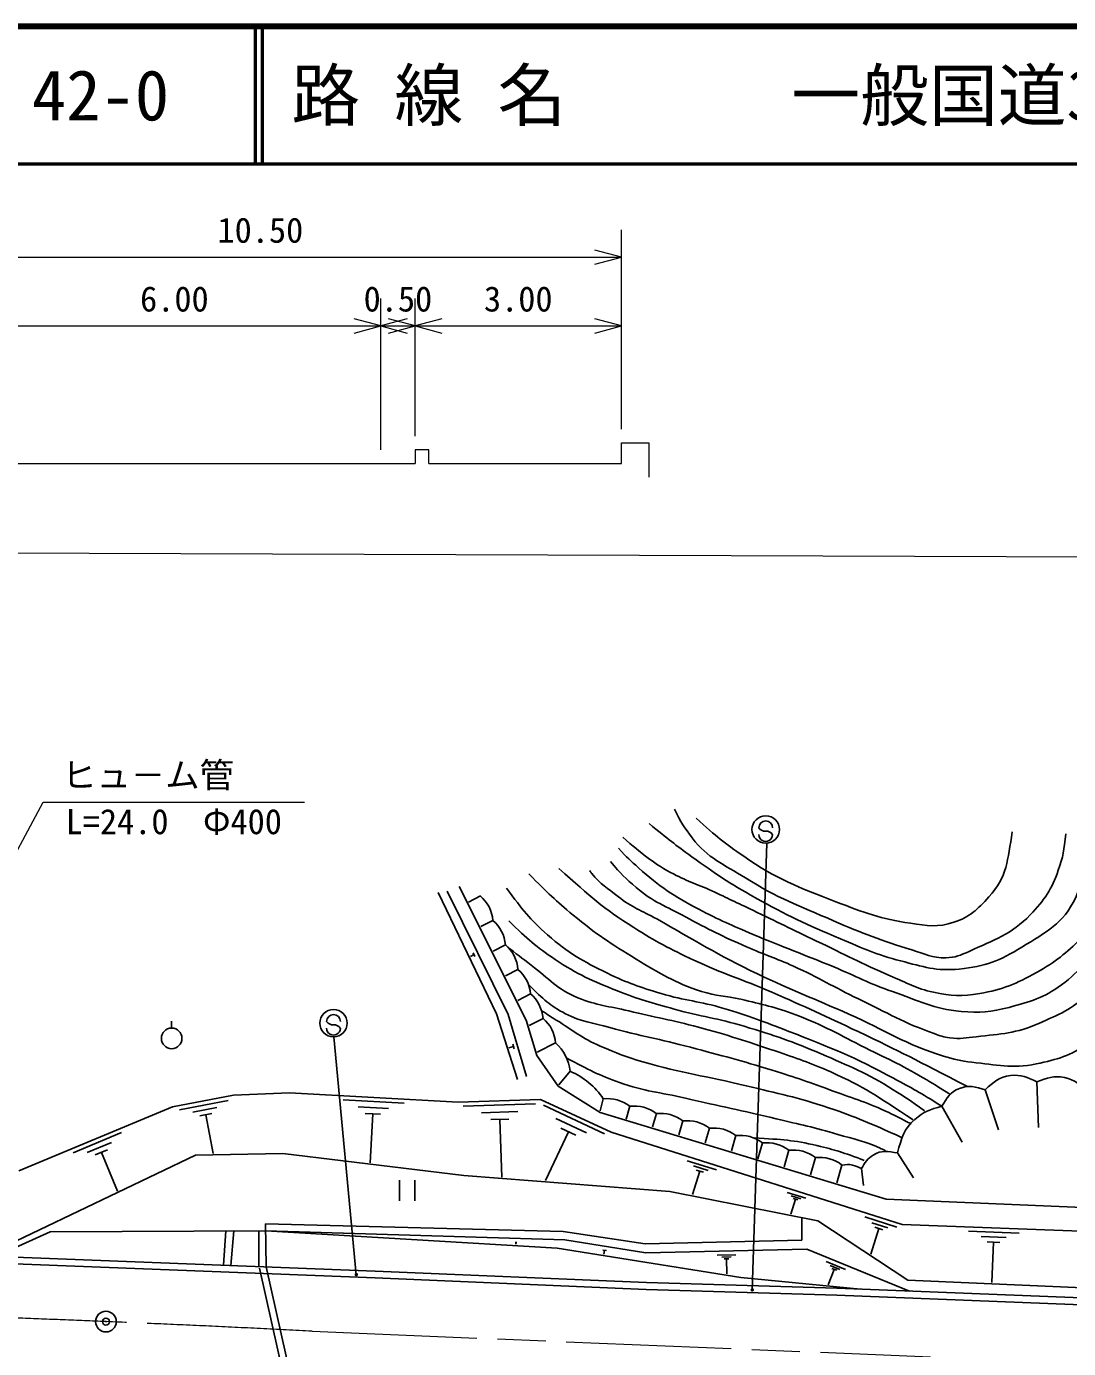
# Model space of a CAD drawing. Units: millimetres, scale not verified, with parts at other scales. Extents: x 40000 to 680000, y 20000 to 380000.
# Drawn here: x 161121 to 236882, y 283882 to 380000 of the extents above; entities that cross this region are included whole.
import ezdxf
from ezdxf.enums import TextEntityAlignment as Align

# ---------------------------------------------------------------- set-up
doc = ezdxf.new("R2010")
doc.units = ezdxf.units.MM
doc.header["$LTSCALE"] = 1000
doc.header["$PDMODE"] = 32
doc.header["$PDSIZE"] = 500
doc.linetypes.add('CHAIN', pattern=[18.5, 12, -1.5, 3.5, -1.5])
for name, color, linetype, lineweight in [('S-BGD', 7, 'Continuous', 25), ('S-BMK', 2, 'CHAIN', 13), ('S-BMK-SRVR', 3, 'Continuous', 25), ('S-STR-HTXT', 7, 'Continuous', 13), ('S-STR-STRC', 7, 'Continuous', 25), ('S-TTL', 2, 'Continuous', 140), ('S-TTL-LINE', 7, 'Continuous', 50)]:
    doc.layers.add(name, color=color, linetype=linetype, lineweight=lineweight)
doc.layers.add('S-TTL-TXT', color=7, linetype='Continuous')
doc.styles.add('ＭＳ ゴシック', font='')
doc.styles.get('ＭＳ ゴシック').set_extended_font_data('MS Gothic')

msp = doc.modelspace()

# ---------------------------------------------------------------- hatches: boundary and pattern name
at = {"layer": 'S-STR-STRC'}
for points in [[(185139, 289382), (185118, 289387), (185096, 289388), (185074, 289386), (185053, 289379), (185034, 289370), (185017, 289357), (185002, 289341), (184990, 289323), (184981, 289303), (184976, 289281), (184975, 289260), (184977, 289238), (184984, 289217), (184993, 289198), (185006, 289180), (185022, 289165), (185040, 289153), (185060, 289145), (185082, 289140), (185103, 289138), (185125, 289141), (185146, 289147), (185165, 289157), (185183, 289170), (185198, 289186), (185210, 289204), (185218, 289224), (185223, 289245), (185225, 289267), (185222, 289289), (185216, 289310), (185206, 289329), (185193, 289347), (185177, 289361), (185159, 289373)], [(213926, 288267), (213905, 288272), (213883, 288274), (213861, 288271), (213840, 288265), (213821, 288255), (213804, 288242), (213789, 288226), (213777, 288208), (213768, 288188), (213763, 288167), (213762, 288145), (213764, 288123), (213771, 288102), (213780, 288083), (213793, 288065), (213809, 288050), (213828, 288039), (213848, 288030), (213869, 288025), (213890, 288024), (213912, 288026), (213933, 288032), (213952, 288042), (213970, 288055), (213985, 288071), (213997, 288089), (214005, 288109), (214010, 288131), (214012, 288152), (214009, 288174), (214003, 288195), (213993, 288214), (213980, 288232), (213964, 288247), (213946, 288259)]]:
    msp.add_hatch(color=256, dxfattribs=at).paths.add_polyline_path(points)

# ---------------------------------------------------------------- linework, layer by layer
at = {"layer": 'S-BGD'}
for p, q in [((197450, 307751), (192581, 317463)), ((195296, 308210), (191053, 317026)), ((191714, 317130), (196148, 308175)), ((194119, 316787), (193254, 316344)), ((195030, 315007), (194150, 314556)), ((193662, 312519), (193396, 312388)), ((193596, 312652), (193728, 312386)), ((195942, 313227), (195046, 312768)), ((196854, 311447), (195943, 310980)), ((197766, 309667), (196839, 309192)), ((171678, 307184), (171678, 307684)), ((196826, 303445), (195296, 308210)), ((196148, 308175), (197487, 303671)), ((198224, 305186), (197450, 307751)), ((198677, 307886), (197668, 307369)), ((196530, 305837), (196195, 305738)), ((196480, 306005), (196580, 305670)), ((199589, 306106), (198255, 305423)), ((199789, 302956), (198224, 305186)), ((200647, 304041), (199831, 303063)), ((202841, 301039), (199789, 302956)), ((234581, 303275), (234702, 299954)), ((176179, 302310), (171745, 301449)), ((172258, 301243), (175780, 301926)), ((180248, 302466), (176179, 302310)), ((192508, 301801), (180248, 302466)), ((184138, 301955), (188585, 301713)), ((198494, 301997), (192508, 301801)), ((203619, 299610), (198494, 301997)), ((203059, 302031), (202819, 301165)), ((230824, 302701), (231781, 299780)), ((171745, 301449), (160572, 296806)), ((173207, 301062), (174968, 301403)), ((173716, 300795), (174596, 300966)), ((174156, 300880), (174703, 298063)), ((185226, 301450), (187449, 301329)), ((185758, 300975), (186869, 300914)), ((186313, 300945), (186120, 297387)), ((192881, 301513), (198140, 301685)), ((194213, 301030), (196842, 301116)), ((198710, 301565), (203150, 299498)), ((223617, 294739), (202841, 301039)), ((204986, 301497), (204729, 300570)), ((206914, 300964), (206644, 299990)), ((227677, 301502), (229155, 298876)), ((194888, 300526), (196202, 300569)), ((195545, 300547), (195682, 296340)), ((199613, 300604), (201833, 299570)), ((199962, 299902), (201072, 299385)), ((208841, 300430), (208558, 299409)), ((210768, 299896), (210473, 298829)), ((164516, 298120), (168031, 299581)), ((200517, 299643), (198863, 296092)), ((224774, 292906), (203619, 299610)), ((212696, 299362), (212387, 298248)), ((165541, 298133), (167299, 298864)), ((166126, 297964), (167005, 298330)), ((166566, 298147), (167735, 295335)), ((173414, 297938), (179753, 298069)), ((179753, 298069), (192925, 296452)), ((214623, 298828), (214302, 297668)), ((216551, 298294), (216216, 297087)), ((224443, 298111), (225608, 296285)), ((159224, 291156), (173414, 297938)), ((209159, 297540), (211283, 296867)), ((209623, 297159), (210684, 296823)), ((218478, 297761), (218131, 296507)), ((220406, 297227), (220046, 295926)), ((188242, 296120), (188242, 294620)), ((189367, 296120), (189367, 294620)), ((192925, 296452), (207897, 295307)), ((210086, 296779), (209548, 295080)), ((209821, 296863), (210352, 296694)), ((221830, 296963), (221986, 295728)), ((207897, 295307), (218661, 293164)), ((216431, 295235), (217791, 294804)), ((217025, 294748), (216680, 293660)), ((216728, 294992), (217408, 294776)), ((216854, 294802), (217195, 294694)), ((223617, 294739), (246805, 293755)), ((217489, 291751), (217490, 293397)), ((218661, 293164), (225191, 288853)), ((222071, 293448), (224403, 292709)), ((159781, 290983), (162842, 292363)), ((162842, 292363), (178519, 292443)), ((175452, 289945), (175624, 292429)), ((175972, 289925), (176198, 292432)), ((178021, 289845), (178024, 292442)), ((178511, 292952), (200143, 292403)), ((178561, 289824), (178511, 292952)), ((178519, 292443), (200251, 291788)), ((178519, 292443), (199698, 291191)), ((200143, 292403), (206090, 291490)), ((223089, 292612), (222498, 290746)), ((222580, 293030), (223746, 292660)), ((222798, 292704), (223381, 292520)), ((246789, 292065), (224774, 292906)), ((229617, 292421), (233285, 292281)), ((196642, 291596), (196768, 291593)), ((196705, 291595), (196701, 291468)), ((200251, 291788), (206146, 290849)), ((206090, 291490), (217489, 291751)), ((230520, 292019), (232354, 291949)), ((230965, 291635), (231881, 291600)), ((231423, 291617), (231311, 288684)), ((159660, 290562), (186483, 289515)), ((199698, 291191), (213053, 289052)), ((203013, 291044), (203289, 291000)), ((203151, 291022), (203107, 290746)), ((206146, 290849), (217858, 291110)), ((211326, 290664), (212691, 290694)), ((211670, 290535), (212353, 290550)), ((211844, 290402), (212185, 290410)), ((212014, 290406), (212039, 289314)), ((217858, 291110), (225319, 288056)), ((159642, 290062), (186463, 289015)), ((178073, 289715), (184063, 262930)), ((178561, 289824), (184604, 262802)), ((186483, 289515), (206197, 288688)), ((219269, 290208), (220667, 289636)), ((219854, 289642), (219396, 288524)), ((219562, 289925), (220260, 289639)), ((219679, 289714), (220029, 289571)), ((186463, 289015), (206178, 288188)), ((206197, 288688), (220043, 288262)), ((213053, 289052), (221765, 288195)), ((225191, 288853), (251718, 287683)), ((206178, 288188), (220025, 287762)), ((220025, 287762), (265265, 285996)), ((220043, 288262), (265283, 286496))]:
    msp.add_line(p, q, dxfattribs=at)
msp.add_circle((171678, 306434), 750, dxfattribs=at)
for centre, radius, start, end in [((192438, 314803), 2600, 4.49945, 49.73918), ((193350, 313023), 2600, 4.49945, 49.73918), ((194262, 311243), 2600, 4.49945, 49.73918), ((195174, 309463), 2600, 4.49945, 49.73918), ((196085, 307683), 2600, 4.49945, 49.73918), ((196997, 305902), 2600, 4.49945, 49.73918), ((197269, 303615), 3404, 7.19566, 47.04296), ((198492, 299003), 5479, 33.54471, 66.84415), ((203382, 299451), 2600, 51.89977, 97.1395), ((205309, 298917), 2600, 51.89977, 97.1395), ((207237, 298384), 2600, 51.89977, 97.1395), ((209164, 297850), 2600, 51.89977, 97.1395), ((211092, 297316), 2600, 51.89977, 97.1395), ((213019, 296782), 2600, 51.89977, 97.1395), ((214946, 296248), 2600, 51.89977, 97.1395), ((216874, 295715), 2600, 51.89977, 97.1395), ((218801, 295181), 2600, 51.89977, 97.1395)]:
    msp.add_arc(centre, radius, start, end, dxfattribs=at)
for points, knots in [([(208244, 323088), (208696, 322116), (208946, 321760), (209530, 321001), (210682, 319506), (211793, 319100), (213391, 318097), (215745, 316619), (217240, 316089), (219790, 314984), (221971, 314039), (223225, 313571), (225494, 312863), (226439, 312568), (226973, 312261), (227963, 312289), (228647, 312309), (229029, 312472), (229650, 312759), (231490, 313606), (232697, 313960), (234102, 315419), (235137, 316494), (235647, 317243), (236136, 318654), (236481, 319649), (236571, 320117), (236675, 321297)], [0, 0, 0, 0, 1, 1, 1, 2, 2, 2, 3, 3, 3, 4, 4, 4, 5, 5, 5, 6, 6, 6, 7, 7, 7, 8, 8, 8, 9, 9, 9, 9]), ([(206384, 322053), (207826, 320868), (208248, 320544), (209491, 319642), (211218, 318390), (212220, 317726), (214079, 316683), (216432, 315363), (217807, 314716), (220293, 313669), (221975, 312960), (222914, 312519), (224681, 312063), (226308, 311644), (227270, 311305), (228941, 311472), (230818, 311659), (231898, 312072), (233497, 313072), (235242, 314162), (236509, 314770), (237375, 316636), (237928, 317827), (238081, 318518), (238158, 319906)], [0, 0, 0, 0, 1, 1, 1, 2, 2, 2, 3, 3, 3, 4, 4, 4, 5, 5, 5, 6, 6, 6, 7, 7, 7, 8, 8, 8, 8]), ([(209820, 322436), (211299, 321068), (211846, 320655), (213263, 319671), (215662, 318003), (217251, 317425), (219975, 316367), (222025, 315571), (223207, 315116), (225383, 314802), (226607, 314625), (227374, 314484), (228548, 314871), (229712, 315255), (230256, 315814), (231087, 316715), (232419, 318158), (232451, 319397), (232791, 321445)], [0, 0, 0, 0, 1, 1, 1, 2, 2, 2, 3, 3, 3, 4, 4, 4, 5, 5, 5, 6, 6, 6, 6]), ([(204476, 321053), (205983, 319780), (206478, 319312), (207954, 318497), (209074, 317879), (209782, 317694), (210945, 317158), (212112, 316620), (212759, 316304), (213918, 315750), (215735, 314880), (216743, 314373), (218561, 313506), (220648, 312511), (221788, 311886), (223917, 310985), (225129, 310472), (225777, 310055), (227065, 309785), (228348, 309516), (229128, 309477), (230421, 309698), (232120, 309988), (233057, 310383), (234560, 311228), (235957, 312014), (236681, 312595), (237811, 313732), (238827, 314755), (239395, 315425), (239898, 316776), (240213, 317620), (240315, 318015), (240437, 319019)], [0, 0, 0, 0, 1, 1, 1, 2, 2, 2, 3, 3, 3, 4, 4, 4, 5, 5, 5, 6, 6, 6, 7, 7, 7, 8, 8, 8, 9, 9, 9, 10, 10, 10, 11, 11, 11, 11]), ([(241689, 318619), (241453, 317490), (241353, 317085), (240959, 316167), (240508, 315119), (240116, 314590), (239429, 313680), (238360, 312264), (237798, 311374), (236368, 310324), (235064, 309366), (234125, 309103), (232560, 308689), (231235, 308340), (230430, 308282), (229065, 308394), (227042, 308559), (225995, 309184), (224074, 309837), (222365, 310418), (221483, 310942), (219813, 311628), (217530, 312566), (216222, 313022), (213953, 313993), (212391, 314662), (211505, 315019), (210006, 315819), (208174, 316796), (207164, 317435), (205624, 318827), (205032, 319362), (204802, 319558), (204163, 320253)], [0, 0, 0, 0, 1, 1, 1, 2, 2, 2, 3, 3, 3, 4, 4, 4, 5, 5, 5, 6, 6, 6, 7, 7, 7, 8, 8, 8, 9, 9, 9, 10, 10, 10, 11, 11, 11, 11]), ([(202070, 318628), (202135, 318527), (202163, 318499), (202226, 318419), (202843, 317630), (203374, 317356), (204156, 316732), (205139, 315948), (205844, 315732), (206939, 315115), (209783, 313512), (211333, 312527), (214277, 311115), (216833, 309890), (218326, 309337), (220920, 308194), (223605, 307010), (224982, 306008), (227789, 305151), (228573, 304911), (229023, 304775), (229841, 304699), (231667, 304529), (232740, 304202), (234536, 304577), (236089, 304901), (236991, 305180), (238327, 306038), (239600, 306855), (240195, 307553), (241022, 308820), (241811, 310029), (242053, 310847), (242413, 312246), (242786, 313696), (242736, 314562), (242865, 316054), (243000, 317612), (243015, 318142), (243074, 320053)], [0, 0, 0, 0, 1, 1, 1, 2, 2, 2, 3, 3, 3, 4, 4, 4, 5, 5, 5, 6, 6, 6, 7, 7, 7, 8, 8, 8, 9, 9, 9, 10, 10, 10, 11, 11, 11, 12, 12, 12, 13, 13, 13, 13]), ([(203589, 319280), (204360, 318366), (204664, 318071), (205450, 317402), (206690, 316345), (207601, 316042), (209032, 315263), (210726, 314340), (211703, 313871), (213466, 313089), (214789, 312502), (215575, 312279), (216892, 311680), (218775, 310824), (219755, 310189), (221622, 309298), (223753, 308281), (224887, 307555), (227117, 306777), (227549, 306626), (227791, 306510), (228247, 306464), (228998, 306388), (229428, 306460), (230177, 306551), (231978, 306767), (233064, 306778), (234716, 307524), (236191, 308190), (237136, 308503), (238263, 309663), (239726, 311167), (240311, 312272), (241133, 314202), (241794, 315754), (241976, 316440), (242367, 318341)], [0, 0, 0, 0, 1, 1, 1, 2, 2, 2, 3, 3, 3, 4, 4, 4, 5, 5, 5, 6, 6, 6, 7, 7, 7, 8, 8, 8, 9, 9, 9, 10, 10, 10, 11, 11, 11, 12, 12, 12, 12]), ([(197639, 318403), (199087, 316932), (199546, 316497), (200874, 315395), (202551, 314002), (203579, 313319), (205447, 312195), (207220, 311130), (208229, 310493), (210194, 309848), (211274, 309493), (211941, 309537), (213046, 309274), (214632, 308896), (215540, 308725), (217063, 308144), (219107, 307364), (220168, 306725), (222123, 305744), (223878, 304864), (224894, 304427), (226575, 303414), (227234, 303016), (227463, 302884), (228245, 302367)], [0, 0, 0, 0, 1, 1, 1, 2, 2, 2, 3, 3, 3, 4, 4, 4, 5, 5, 5, 6, 6, 6, 7, 7, 7, 8, 8, 8, 8]), ([(229535, 302923), (225726, 304897), (224722, 305432), (221581, 306924), (219146, 308082), (217773, 308714), (215303, 309794), (213109, 310753), (211800, 311104), (209634, 312124), (207880, 312950), (206912, 313458), (205269, 314489), (202975, 315928), (202232, 316662), (199826, 318784)], [0, 0, 0, 0, 1, 1, 1, 2, 2, 2, 3, 3, 3, 4, 4, 4, 5, 5, 5, 5]), ([(227677, 301502), (226048, 302516), (225554, 302780), (224158, 303535), (221292, 305087), (219576, 305754), (216542, 306944), (214718, 307659), (213686, 308042), (211812, 308613), (210068, 309144), (209017, 309162), (207273, 309691), (205710, 310166), (204826, 310448), (203360, 311169), (201551, 312059), (200522, 312614), (199013, 313952), (197688, 315127), (197222, 315718), (196022, 317360)], [0, 0, 0, 0, 1, 1, 1, 2, 2, 2, 3, 3, 3, 4, 4, 4, 5, 5, 5, 6, 6, 6, 7, 7, 7, 7]), ([(196179, 314978), (197621, 313596), (198133, 313137), (199552, 312178), (201198, 311065), (202246, 310621), (204091, 309883), (205660, 309255), (206585, 309020), (208212, 308561), (210184, 308004), (211347, 307906), (213307, 307309), (215523, 306635), (216766, 306235), (218889, 305309), (220989, 304394), (222200, 303918), (224141, 302701), (225044, 302134), (225375, 301931), (226401, 301171)], [0, 0, 0, 0, 1, 1, 1, 2, 2, 2, 3, 3, 3, 4, 4, 4, 5, 5, 5, 6, 6, 6, 7, 7, 7, 7]), ([(225593, 300510), (222903, 302268), (222075, 302898), (219598, 303992), (218050, 304675), (217149, 304981), (215546, 305522), (213390, 306250), (212177, 306649), (209981, 307244), (208016, 307776), (206881, 307939), (204904, 308426), (203459, 308782), (202594, 308819), (201217, 309383), (199723, 309994), (199114, 310773), (197826, 311748), (197080, 312312), (196831, 312502), (195942, 313227)], [0, 0, 0, 0, 1, 1, 1, 2, 2, 2, 3, 3, 3, 4, 4, 4, 5, 5, 5, 6, 6, 6, 7, 7, 7, 7]), ([(197665, 310301), (198714, 309261), (199149, 308829), (200316, 308219), (201481, 307609), (202266, 307579), (203533, 307227), (205805, 306598), (207114, 306387), (209393, 305784), (211726, 305167), (213037, 304832), (215341, 304115), (217088, 303571), (218059, 303239), (219775, 302602), (221359, 302014), (222285, 301766), (223809, 301037), (224431, 300739), (224651, 300639), (225382, 300239)], [0, 0, 0, 0, 1, 1, 1, 2, 2, 2, 3, 3, 3, 4, 4, 4, 5, 5, 5, 6, 6, 6, 7, 7, 7, 7]), ([(224783, 299207), (222313, 300328), (221565, 300658), (219427, 301385), (217137, 302162), (215794, 302406), (213445, 302984), (210521, 303704), (208824, 303878), (205933, 304723), (204695, 305085), (204022, 305362), (202838, 305871), (201503, 306445), (200869, 306996), (199638, 307766), (199220, 308028), (199083, 308111), (198572, 308443)], [0, 0, 0, 0, 1, 1, 1, 2, 2, 2, 3, 3, 3, 4, 4, 4, 5, 5, 5, 6, 6, 6, 6]), ([(200369, 305022), (202093, 304088), (202676, 303794), (204246, 303228), (206059, 302574), (207168, 302517), (209046, 302080), (211617, 301482), (213069, 301201), (215636, 300585), (217387, 300164), (218382, 299978), (220105, 299454), (221301, 299091), (222013, 298986), (223148, 298463), (223319, 298384), (223384, 298361), (223583, 298254)], [0, 0, 0, 0, 1, 1, 1, 2, 2, 2, 3, 3, 3, 4, 4, 4, 5, 5, 5, 6, 6, 6, 6]), ([(230824, 302701), (231451, 303259), (231846, 303631), (232663, 303727), (233427, 303817), (233874, 303617), (234581, 303275)], [0, 0, 0, 0, 1, 1, 1, 2, 2, 2, 2]), ([(234581, 303275), (235334, 303567), (235803, 303746), (236576, 303588), (237358, 303429), (237720, 303068), (238302, 302493)], [0, 0, 0, 0, 1, 1, 1, 2, 2, 2, 2]), ([(227677, 301502), (228034, 302105), (228290, 302520), (228942, 302788), (229623, 303068), (230123, 302910), (230824, 302701)], [0, 0, 0, 0, 1, 1, 1, 2, 2, 2, 2]), ([(224443, 298111), (224759, 299186), (224897, 299844), (225708, 300545), (226354, 301105), (226813, 301272), (227677, 301502)], [0, 0, 0, 0, 1, 1, 1, 2, 2, 2, 2]), ([(222018, 297559), (220469, 298147), (219958, 298314), (218592, 298637), (216840, 299051), (216139, 299065), (214017, 299204)], [0, 0, 0, 0, 1, 1, 1, 2, 2, 2, 2]), ([(221830, 296963), (222070, 297420), (222251, 297681), (222682, 297954), (223265, 298324), (223751, 298207), (224443, 298111)], [0, 0, 0, 0, 1, 1, 1, 2, 2, 2, 2]), ([(220406, 297227), (220739, 297264), (220879, 297283), (221172, 297222), (221442, 297166), (221557, 297109), (221830, 296963)], [0, 0, 0, 0, 1, 1, 1, 2, 2, 2, 2])]:
    msp.add_open_spline(points, degree=3, knots=knots, dxfattribs=at)
at = {"layer": 'S-BMK'}
msp.add_line((181884, 285145), (226845, 283279), dxfattribs=at)
for start, end in [(87.62242, 91.44214), (87.04946, 87.62242)]:
    msp.add_arc((104673, -1212867), 1500000, start, end, dxfattribs=at)
at = {"layer": 'S-BMK-SRVR'}
msp.add_circle((166900, 285842), 750, dxfattribs=at)
msp.add_point((166900, 285842), dxfattribs=at)
at = {"layer": 'S-STR-HTXT'}
for p, q in [((204377, 350724), (204377, 365224)), ((204377, 363224), (202445, 363741)), ((151877, 363224), (204377, 363224)), ((202445, 362706), (204377, 363224)), ((186877, 349224), (186877, 360224)), ((189377, 350224), (189377, 360224)), ((186877, 358224), (184945, 358741)), ((188809, 358741), (186877, 358224)), ((189377, 358224), (187445, 358741)), ((191309, 358741), (189377, 358224)), ((204377, 358224), (202445, 358741)), ((156877, 358224), (186877, 358224)), ((184945, 357706), (186877, 358224)), ((186877, 358224), (189377, 358224)), ((186877, 358224), (188809, 357706)), ((187445, 357706), (189377, 358224)), ((189377, 358224), (204377, 358224)), ((189377, 358224), (191309, 357706)), ((202445, 357706), (204377, 358224)), ((190377, 349224), (189377, 349224)), ((189377, 349224), (189377, 348224)), ((190377, 348224), (190377, 349224)), ((204377, 348224), (204377, 349724)), ((204377, 349724), (206377, 349724)), ((206377, 349724), (206377, 347224)), ((156877, 348224), (186877, 348224)), ((186877, 348224), (189377, 348224)), ((190377, 348224), (204377, 348224)), ((156379, 341736), (556087, 340262)), ((141317, 284372), (162333, 323611)), ((162333, 323611), (181333, 323611))]:
    msp.add_line(p, q, dxfattribs=at)
at = {"layer": 'S-STR-STRC'}
for p, q in [((214467, 321629), (214368, 321747)), ((214712, 321490), (214467, 321629)), ((215013, 321487), (214712, 321490)), ((215258, 321375), (215013, 321487)), ((215364, 321239), (215258, 321375)), ((213889, 288136), (214935, 320621)), ((183046, 307550), (182946, 307668)), ((183291, 307410), (183046, 307550)), ((183591, 307408), (183291, 307410)), ((183837, 307296), (183591, 307408)), ((183943, 307160), (183837, 307296)), ((185102, 289251), (183457, 306539))]:
    msp.add_line(p, q, dxfattribs=at)
for centre in [(214867, 321618), (183445, 307539)]:
    msp.add_circle(centre, 1000, dxfattribs=at)
for centre, start, end in [((214868, 321743), 359.55488, 179.55488), ((214864, 321243), 179.55488, 359.55488), ((183446, 307664), 359.55488, 179.55488), ((183443, 307164), 179.55488, 359.55488)]:
    msp.add_arc(centre, 500, start, end, dxfattribs=at)
at = {"layer": 'S-TTL'}
msp.add_line((680000, 380000), (40000, 380000), dxfattribs=at)
at = {"layer": 'S-TTL-LINE'}
for p, q in [((177750, 380000), (177750, 370000)), ((178250, 380000), (178250, 370000)), ((40000, 370000), (680000, 370000))]:
    msp.add_line(p, q, dxfattribs=at)

# ---------------------------------------------------------------- texts
at = {"layer": 'S-STR-HTXT', "style": 'ＭＳ ゴシック'}
for s, p in [('10.50', (178127, 363724)), ('6.00', (171877, 358724)), ('0.50', (188127, 358724)), ('3.00', (196877, 358724))]:
    msp.add_text(s, height=1833, dxfattribs=at).set_placement(p, align=Align.BOTTOM_CENTER)
msp.add_text('ヒュ－ム管', height=1833, dxfattribs=at).set_placement((163708, 324111), align=Align.BOTTOM_LEFT)
msp.add_text('L=24.0\u3000Φ400', height=1833, dxfattribs=at).set_placement((171833, 323111), align=Align.TOP_CENTER)
at = {"layer": 'S-TTL-TXT', "style": 'ＭＳ ゴシック'}
for s, p in [('42-0', (161521, 375000)), ('路 線 名', (180380, 375000)), ('一般国道316号', (216734, 375000))]:
    msp.add_text(s, height=3666, dxfattribs=at).set_placement(p, align=Align.MIDDLE_LEFT)

doc.saveas('drawing.dxf')
